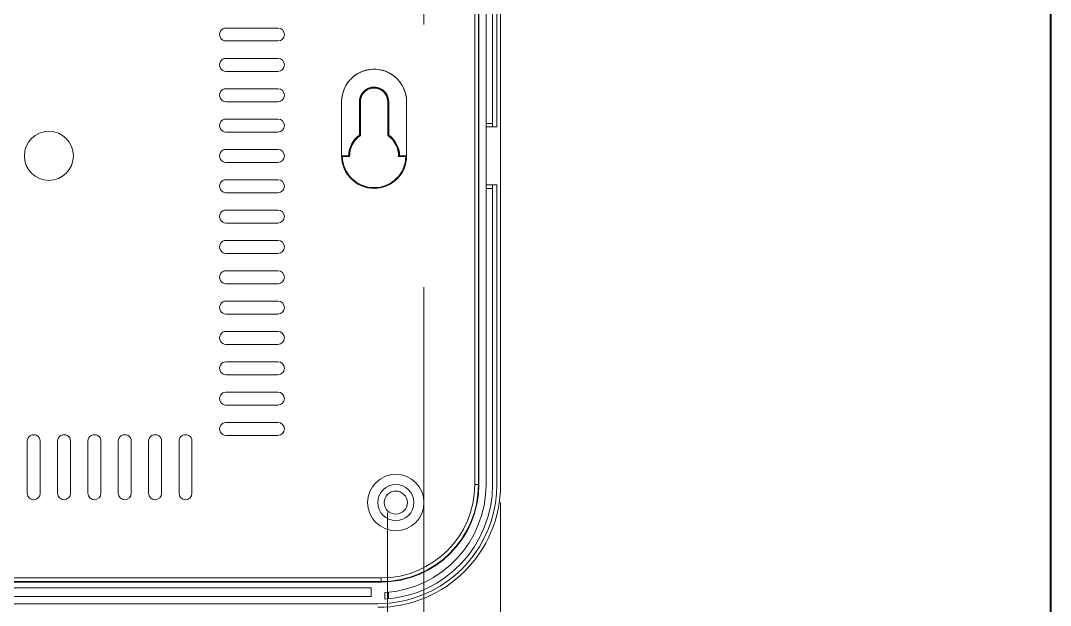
# Model space of a CAD drawing. Header units: millimetres. Extents: x -642 to 642, y -227 to 305.
# Drawn here: x 11.6 to 154.1, y -137.9 to -56.9 of the extents above; entities that cross this region are included whole.
import ezdxf

# ---------------------------------------------------------------- set-up
doc = ezdxf.new("R2010")
doc.units = ezdxf.units.MM
doc.header["$MEASUREMENT"] = 0
doc.layers.add('layer 1', color=7, linetype='Continuous')

msp = doc.modelspace()

# ---------------------------------------------------------------- linework, layer by layer
at = {"layer": 'layer 1', "lineweight": 40}
msp.add_open_spline([(154.071, 208.1518), (154.071, 208.1518), (-130.929, 208.1518), (-130.929, 208.1518), (-130.929, 208.1518), (-130.929, -207.3482), (-130.929, -207.3482), (-130.929, -207.3482), (154.071, -207.3482), (154.071, -207.3482), (154.071, -207.3482), (154.071, 208.1518), (154.071, 208.1518)], degree=3, knots=[0, 0, 0, 0, 0.25, 0.25, 0.25, 0.5, 0.5, 0.5, 0.75, 0.75, 0.75, 1, 1, 1, 1], dxfattribs=at)
at = {"layer": 'layer 1', "lineweight": 9}
for points, knots in [([(67.3862, -27.6445), (67.3862, -25.4906), (65.6401, -23.7445), (63.4862, -23.7445), (61.3323, -23.7445), (59.5862, -25.4906), (59.5862, -27.6445), (59.5862, -29.7984), (61.3323, -31.5445), (63.4862, -31.5445), (65.6401, -31.5445), (67.3862, -29.7985), (67.3862, -27.6446), (67.3862, 75.7426), (67.3862, -131.0317), (67.3862, -27.6445)], [0, 0, 0, 0, 0.25, 0.25, 0.25, 0.5, 0.5, 0.5, 0.75, 0.75, 0.75, 1, 1, 1, 1.0001, 1.0001, 1.0001, 1.0001]), ([(67.3862, -123.6445), (67.3862, -121.4906), (65.6401, -119.7445), (63.4862, -119.7445), (61.3323, -119.7445), (59.5862, -121.4906), (59.5862, -123.6445), (59.5862, -125.7984), (61.3323, -127.5445), (63.4862, -127.5445), (65.6401, -127.5445), (67.3862, -125.7985), (67.3862, -123.6446), (67.3862, -20.2574), (67.3862, -227.0317), (67.3862, -123.6445)], [0, 0, 0, 0, 0.25, 0.25, 0.25, 0.5, 0.5, 0.5, 0.75, 0.75, 0.75, 1, 1, 1, 1.0001, 1.0001, 1.0001, 1.0001]), ([(39.9862, -57.9493), (39.6664, -57.9493), (39.3708, -58.12), (39.2109, -58.3969), (39.051, -58.6739), (39.051, -59.0152), (39.2109, -59.2921), (39.3708, -59.5691), (39.6664, -59.7397), (39.9862, -59.7397)], [0, 0, 0, 0, 0.33333333, 0.33333333, 0.33333333, 0.66666667, 0.66666667, 0.66666667, 1, 1, 1, 1]), ([(47.1862, -59.7397), (47.6806, -59.7397), (48.0814, -59.3389), (48.0814, -58.8445), (48.0814, -58.3501), (47.6806, -57.9493), (47.1862, -57.9493)], [0, 0, 0, 0, 0.5, 0.5, 0.5, 1, 1, 1, 1]), ([(39.9862, -62.1493), (39.6664, -62.1493), (39.3708, -62.32), (39.2109, -62.5969), (39.051, -62.8739), (39.051, -63.2152), (39.2109, -63.4921), (39.3708, -63.7691), (39.6664, -63.9397), (39.9862, -63.9397)], [0, 0, 0, 0, 0.33333333, 0.33333333, 0.33333333, 0.66666667, 0.66666667, 0.66666667, 1, 1, 1, 1]), ([(47.1862, -63.9397), (47.6806, -63.9397), (48.0814, -63.5389), (48.0814, -63.0445), (48.0814, -62.5501), (47.6806, -62.1493), (47.1862, -62.1493)], [0, 0, 0, 0, 0.5, 0.5, 0.5, 1, 1, 1, 1]), ([(64.9862, -68.1445), (64.9862, -66.5368), (64.1285, -65.0513), (62.7362, -64.2474), (61.3439, -63.4436), (59.6285, -63.4436), (58.2362, -64.2474), (56.8439, -65.0513), (55.9862, -66.5368), (55.9862, -68.1445)], [0, 0, 0, 0, 0.33333333, 0.33333333, 0.33333333, 0.66666667, 0.66666667, 0.66666667, 1, 1, 1, 1]), ([(64.9775, -68.1445), (64.9775, -68.1445), (64.9512, -67.6611), (64.9512, -67.6611), (64.9512, -67.6611), (64.8727, -67.1814), (64.8727, -67.1814), (64.8727, -67.1814), (64.7429, -66.7122), (64.7429, -66.7122), (64.7429, -66.7122), (64.5628, -66.2597), (64.5628, -66.2597), (64.5628, -66.2597), (64.335, -65.8303), (64.335, -65.8303), (64.335, -65.8303), (64.0621, -65.4276), (64.0621, -65.4276), (64.0621, -65.4276), (63.7471, -65.0562), (63.7471, -65.0562), (63.7471, -65.0562), (63.3928, -64.7208), (63.3928, -64.7208), (63.3928, -64.7208), (63.0054, -64.4267), (63.0054, -64.4267), (63.0054, -64.4267), (62.5887, -64.1759), (62.5887, -64.1759), (62.5887, -64.1759), (62.1473, -63.9717), (62.1473, -63.9717), (62.1473, -63.9717), (61.6852, -63.8165), (61.6852, -63.8165), (61.6852, -63.8165), (61.2108, -63.7124), (61.2108, -63.7124), (61.2108, -63.7124), (60.7283, -63.6599), (60.7283, -63.6599), (60.7283, -63.6599), (60.2441, -63.6599), (60.2441, -63.6599), (60.2441, -63.6599), (59.7615, -63.7124), (59.7615, -63.7124), (59.7615, -63.7124), (59.2871, -63.8165), (59.2871, -63.8165), (59.2871, -63.8165), (58.8251, -63.9717), (58.8251, -63.9717), (58.8251, -63.9717), (58.3837, -64.1759), (58.3837, -64.1759), (58.3837, -64.1759), (57.9669, -64.4267), (57.9669, -64.4267), (57.9669, -64.4267), (57.5796, -64.7208), (57.5796, -64.7208), (57.5796, -64.7208), (57.2253, -65.0562), (57.2253, -65.0562), (57.2253, -65.0562), (56.9102, -65.4276), (56.9102, -65.4276), (56.9102, -65.4276), (56.6373, -65.8303), (56.6373, -65.8303), (56.6373, -65.8303), (56.4096, -66.2597), (56.4096, -66.2597), (56.4096, -66.2597), (56.2295, -66.7122), (56.2295, -66.7122), (56.2295, -66.7122), (56.0997, -67.1814), (56.0997, -67.1814), (56.0997, -67.1814), (56.0212, -67.6611), (56.0212, -67.6611), (56.0212, -67.6611), (55.9949, -68.1445), (55.9949, -68.1445)], [0, 0, 0, 0, 0.03448276, 0.03448276, 0.03448276, 0.06896552, 0.06896552, 0.06896552, 0.10344828, 0.10344828, 0.10344828, 0.13793103, 0.13793103, 0.13793103, 0.17241379, 0.17241379, 0.17241379, 0.20689655, 0.20689655, 0.20689655, 0.24137931, 0.24137931, 0.24137931, 0.27586207, 0.27586207, 0.27586207, 0.31034483, 0.31034483, 0.31034483, 0.34482759, 0.34482759, 0.34482759, 0.37931034, 0.37931034, 0.37931034, 0.4137931, 0.4137931, 0.4137931, 0.44827586, 0.44827586, 0.44827586, 0.48275862, 0.48275862, 0.48275862, 0.51724138, 0.51724138, 0.51724138, 0.55172414, 0.55172414, 0.55172414, 0.5862069, 0.5862069, 0.5862069, 0.62068966, 0.62068966, 0.62068966, 0.65517241, 0.65517241, 0.65517241, 0.68965517, 0.68965517, 0.68965517, 0.72413793, 0.72413793, 0.72413793, 0.75862069, 0.75862069, 0.75862069, 0.79310345, 0.79310345, 0.79310345, 0.82758621, 0.82758621, 0.82758621, 0.86206897, 0.86206897, 0.86206897, 0.89655172, 0.89655172, 0.89655172, 0.93103448, 0.93103448, 0.93103448, 0.96551724, 0.96551724, 0.96551724, 1, 1, 1, 1]), ([(39.9862, -66.3493), (39.6664, -66.3493), (39.3708, -66.52), (39.2109, -66.7969), (39.051, -67.0739), (39.051, -67.4152), (39.2109, -67.6921), (39.3708, -67.9691), (39.6664, -68.1397), (39.9862, -68.1397)], [0, 0, 0, 0, 0.33333333, 0.33333333, 0.33333333, 0.66666667, 0.66666667, 0.66666667, 1, 1, 1, 1]), ([(47.1862, -68.1397), (47.6806, -68.1397), (48.0814, -67.7389), (48.0814, -67.2445), (48.0814, -66.7501), (47.6806, -66.3493), (47.1862, -66.3493)], [0, 0, 0, 0, 0.5, 0.5, 0.5, 1, 1, 1, 1]), ([(62.5076, -68.1445), (62.5076, -67.4224), (62.1223, -66.755), (61.4969, -66.394), (60.8715, -66.0329), (60.1009, -66.0329), (59.4755, -66.394), (58.8501, -66.755), (58.4648, -67.4224), (58.4648, -68.1445)], [0, 0, 0, 0, 0.33333333, 0.33333333, 0.33333333, 0.66666667, 0.66666667, 0.66666667, 1, 1, 1, 1]), ([(62.429, -68.1445), (62.429, -67.4504), (62.0587, -66.8091), (61.4576, -66.462), (60.8565, -66.115), (60.1159, -66.115), (59.5148, -66.462), (58.9137, -66.8091), (58.5434, -67.4504), (58.5434, -68.1445)], [0, 0, 0, 0, 0.33333333, 0.33333333, 0.33333333, 0.66666667, 0.66666667, 0.66666667, 1, 1, 1, 1]), ([(62.3766, -68.1445), (62.3766, -67.4692), (62.0162, -66.8451), (61.4314, -66.5074), (60.8465, -66.1697), (60.1259, -66.1697), (59.541, -66.5074), (58.9561, -66.8451), (58.5958, -67.4692), (58.5958, -68.1445)], [0, 0, 0, 0, 0.33333333, 0.33333333, 0.33333333, 0.66666667, 0.66666667, 0.66666667, 1, 1, 1, 1]), ([(39.9862, -70.5493), (39.6664, -70.5493), (39.3708, -70.72), (39.2109, -70.9969), (39.051, -71.2739), (39.051, -71.6152), (39.2109, -71.8921), (39.3708, -72.1691), (39.6664, -72.3397), (39.9862, -72.3397)], [0, 0, 0, 0, 0.33333333, 0.33333333, 0.33333333, 0.66666667, 0.66666667, 0.66666667, 1, 1, 1, 1]), ([(47.1862, -72.3397), (47.6806, -72.3397), (48.0814, -71.9389), (48.0814, -71.4445), (48.0814, -70.9501), (47.6806, -70.5493), (47.1862, -70.5493)], [0, 0, 0, 0, 0.5, 0.5, 0.5, 1, 1, 1, 1]), ([(18.8773, -75.6445), (18.8773, -73.7716), (17.3591, -72.2534), (15.4862, -72.2534), (13.6133, -72.2534), (12.095, -73.7716), (12.095, -75.6445), (12.095, -77.5174), (13.6133, -79.0357), (15.4862, -79.0357), (17.3591, -79.0357), (18.8773, -77.5174), (18.8773, -75.6445)], [0, 0, 0, 0, 0.25, 0.25, 0.25, 0.5, 0.5, 0.5, 0.75, 0.75, 0.75, 1, 1, 1, 1]), ([(39.9862, -74.7493), (39.6664, -74.7493), (39.3708, -74.92), (39.2109, -75.1969), (39.051, -75.4739), (39.051, -75.8152), (39.2109, -76.0921), (39.3708, -76.3691), (39.6664, -76.5397), (39.9862, -76.5397)], [0, 0, 0, 0, 0.33333333, 0.33333333, 0.33333333, 0.66666667, 0.66666667, 0.66666667, 1, 1, 1, 1]), ([(47.1862, -76.5397), (47.6806, -76.5397), (48.0814, -76.1389), (48.0814, -75.6445), (48.0814, -75.1501), (47.6806, -74.7493), (47.1862, -74.7493)], [0, 0, 0, 0, 0.5, 0.5, 0.5, 1, 1, 1, 1]), ([(56.0922, -75.7493), (56.0922, -75.7493), (56.0215, -75.6797), (56.0215, -75.6797), (56.0215, -75.6797), (55.9862, -75.6445), (55.9862, -75.6445)], [0, 0, 0, 0, 0.5, 0.5, 0.5, 1, 1, 1, 1]), ([(55.9862, -75.6445), (55.9862, -78.1298), (58.0009, -80.1445), (60.4862, -80.1445), (62.9714, -80.1445), (64.9862, -78.1298), (64.9862, -75.6446)], [0, 0, 0, 0, 0.5, 0.5, 0.5, 1, 1, 1, 1]), ([(56.0922, -75.7493), (56.1492, -78.1352), (58.0996, -80.0397), (60.4862, -80.0397), (62.8727, -80.0397), (64.8232, -78.1352), (64.8801, -75.7493)], [0, 0, 0, 0, 0.5, 0.5, 0.5, 1, 1, 1, 1]), ([(57.0438, -75.6969), (57.0438, -75.6969), (56.9912, -75.6447), (56.9912, -75.6447), (56.9912, -75.6447), (56.9649, -75.6183), (56.9649, -75.6183)], [0, 0, 0, 0, 0.5, 0.5, 0.5, 1, 1, 1, 1]), ([(64.0075, -75.6183), (64.0075, -75.6183), (63.9549, -75.6709), (63.9549, -75.6709), (63.9549, -75.6709), (63.9286, -75.6969), (63.9286, -75.6969)], [0, 0, 0, 0, 0.5, 0.5, 0.5, 1, 1, 1, 1]), ([(64.8801, -75.7493), (64.8801, -75.7493), (64.9155, -75.7147), (64.9155, -75.7147), (64.9155, -75.7147), (64.9862, -75.6445), (64.9862, -75.6445)], [0, 0, 0, 0, 0.5, 0.5, 0.5, 1, 1, 1, 1]), ([(39.9862, -78.9493), (39.6664, -78.9493), (39.3708, -79.12), (39.2109, -79.3969), (39.051, -79.6739), (39.051, -80.0152), (39.2109, -80.2921), (39.3708, -80.5691), (39.6664, -80.7397), (39.9862, -80.7397)], [0, 0, 0, 0, 0.33333333, 0.33333333, 0.33333333, 0.66666667, 0.66666667, 0.66666667, 1, 1, 1, 1]), ([(47.1862, -80.7397), (47.6806, -80.7397), (48.0814, -80.3389), (48.0814, -79.8445), (48.0814, -79.3501), (47.6806, -78.9493), (47.1862, -78.9493)], [0, 0, 0, 0, 0.5, 0.5, 0.5, 1, 1, 1, 1]), ([(39.9862, -83.1493), (39.6664, -83.1493), (39.3708, -83.32), (39.2109, -83.5969), (39.051, -83.8739), (39.051, -84.2152), (39.2109, -84.4921), (39.3708, -84.7691), (39.6664, -84.9397), (39.9862, -84.9397)], [0, 0, 0, 0, 0.33333333, 0.33333333, 0.33333333, 0.66666667, 0.66666667, 0.66666667, 1, 1, 1, 1]), ([(47.1862, -84.9397), (47.6806, -84.9397), (48.0814, -84.5389), (48.0814, -84.0445), (48.0814, -83.5501), (47.6806, -83.1493), (47.1862, -83.1493)], [0, 0, 0, 0, 0.5, 0.5, 0.5, 1, 1, 1, 1]), ([(39.9862, -87.3493), (39.6664, -87.3493), (39.3708, -87.52), (39.2109, -87.7969), (39.051, -88.0739), (39.051, -88.4152), (39.2109, -88.6921), (39.3708, -88.9691), (39.6664, -89.1397), (39.9862, -89.1397)], [0, 0, 0, 0, 0.33333333, 0.33333333, 0.33333333, 0.66666667, 0.66666667, 0.66666667, 1, 1, 1, 1]), ([(47.1862, -89.1397), (47.6806, -89.1397), (48.0814, -88.7389), (48.0814, -88.2445), (48.0814, -87.7501), (47.6806, -87.3493), (47.1862, -87.3493)], [0, 0, 0, 0, 0.5, 0.5, 0.5, 1, 1, 1, 1]), ([(39.9862, -91.5493), (39.6664, -91.5493), (39.3708, -91.72), (39.2109, -91.9969), (39.051, -92.2739), (39.051, -92.6152), (39.2109, -92.8921), (39.3708, -93.1691), (39.6664, -93.3397), (39.9862, -93.3397)], [0, 0, 0, 0, 0.33333333, 0.33333333, 0.33333333, 0.66666667, 0.66666667, 0.66666667, 1, 1, 1, 1]), ([(47.1862, -93.3397), (47.6806, -93.3397), (48.0814, -92.9389), (48.0814, -92.4445), (48.0814, -91.9501), (47.6806, -91.5493), (47.1862, -91.5493)], [0, 0, 0, 0, 0.5, 0.5, 0.5, 1, 1, 1, 1]), ([(39.9862, -95.7493), (39.6664, -95.7493), (39.3708, -95.92), (39.2109, -96.1969), (39.051, -96.4739), (39.051, -96.8152), (39.2109, -97.0921), (39.3708, -97.3691), (39.6664, -97.5397), (39.9862, -97.5397)], [0, 0, 0, 0, 0.33333333, 0.33333333, 0.33333333, 0.66666667, 0.66666667, 0.66666667, 1, 1, 1, 1]), ([(47.1862, -97.5397), (47.6806, -97.5397), (48.0814, -97.1389), (48.0814, -96.6445), (48.0814, -96.1501), (47.6806, -95.7493), (47.1862, -95.7493)], [0, 0, 0, 0, 0.5, 0.5, 0.5, 1, 1, 1, 1]), ([(39.9862, -99.9493), (39.6664, -99.9493), (39.3708, -100.12), (39.2109, -100.3969), (39.051, -100.6739), (39.051, -101.0152), (39.2109, -101.2921), (39.3708, -101.5691), (39.6664, -101.7397), (39.9862, -101.7397)], [0, 0, 0, 0, 0.33333333, 0.33333333, 0.33333333, 0.66666667, 0.66666667, 0.66666667, 1, 1, 1, 1]), ([(47.1862, -101.7397), (47.6806, -101.7397), (48.0814, -101.3389), (48.0814, -100.8445), (48.0814, -100.3501), (47.6806, -99.9493), (47.1862, -99.9493)], [0, 0, 0, 0, 0.5, 0.5, 0.5, 1, 1, 1, 1]), ([(39.9862, -104.1493), (39.6664, -104.1493), (39.3708, -104.32), (39.2109, -104.5969), (39.051, -104.8739), (39.051, -105.2152), (39.2109, -105.4921), (39.3708, -105.7691), (39.6664, -105.9397), (39.9862, -105.9397)], [0, 0, 0, 0, 0.33333333, 0.33333333, 0.33333333, 0.66666667, 0.66666667, 0.66666667, 1, 1, 1, 1]), ([(47.1862, -105.9397), (47.6806, -105.9397), (48.0814, -105.5389), (48.0814, -105.0445), (48.0814, -104.5501), (47.6806, -104.1493), (47.1862, -104.1493)], [0, 0, 0, 0, 0.5, 0.5, 0.5, 1, 1, 1, 1]), ([(39.9862, -108.3493), (39.6664, -108.3493), (39.3708, -108.52), (39.2109, -108.7969), (39.051, -109.0739), (39.051, -109.4152), (39.2109, -109.6921), (39.3708, -109.9691), (39.6664, -110.1397), (39.9862, -110.1397)], [0, 0, 0, 0, 0.33333333, 0.33333333, 0.33333333, 0.66666667, 0.66666667, 0.66666667, 1, 1, 1, 1]), ([(47.1862, -110.1397), (47.6806, -110.1397), (48.0814, -109.7389), (48.0814, -109.2445), (48.0814, -108.7501), (47.6806, -108.3493), (47.1862, -108.3493)], [0, 0, 0, 0, 0.5, 0.5, 0.5, 1, 1, 1, 1]), ([(39.9862, -112.5493), (39.6664, -112.5493), (39.3708, -112.72), (39.2109, -112.9969), (39.051, -113.2739), (39.051, -113.6152), (39.2109, -113.8921), (39.3708, -114.1691), (39.6664, -114.3397), (39.9862, -114.3397)], [0, 0, 0, 0, 0.33333333, 0.33333333, 0.33333333, 0.66666667, 0.66666667, 0.66666667, 1, 1, 1, 1]), ([(47.1862, -114.3397), (47.6806, -114.3397), (48.0814, -113.9389), (48.0814, -113.4445), (48.0814, -112.9501), (47.6806, -112.5493), (47.1862, -112.5493)], [0, 0, 0, 0, 0.5, 0.5, 0.5, 1, 1, 1, 1]), ([(14.2814, -115.1445), (14.2814, -114.8247), (14.1107, -114.5292), (13.8338, -114.3693), (13.5568, -114.2094), (13.2156, -114.2094), (12.9386, -114.3693), (12.6616, -114.5292), (12.491, -114.8247), (12.491, -115.1445)], [0, 0, 0, 0, 0.33333333, 0.33333333, 0.33333333, 0.66666667, 0.66666667, 0.66666667, 1, 1, 1, 1]), ([(18.4814, -115.1445), (18.4814, -114.8247), (18.3107, -114.5292), (18.0338, -114.3693), (17.7568, -114.2094), (17.4156, -114.2094), (17.1386, -114.3693), (16.8616, -114.5292), (16.691, -114.8247), (16.691, -115.1445)], [0, 0, 0, 0, 0.33333333, 0.33333333, 0.33333333, 0.66666667, 0.66666667, 0.66666667, 1, 1, 1, 1]), ([(22.6814, -115.1445), (22.6814, -114.8247), (22.5107, -114.5292), (22.2338, -114.3693), (21.9568, -114.2094), (21.6156, -114.2094), (21.3386, -114.3693), (21.0616, -114.5292), (20.891, -114.8247), (20.891, -115.1445)], [0, 0, 0, 0, 0.33333333, 0.33333333, 0.33333333, 0.66666667, 0.66666667, 0.66666667, 1, 1, 1, 1]), ([(26.8814, -115.1445), (26.8814, -114.8247), (26.7107, -114.5292), (26.4338, -114.3693), (26.1568, -114.2094), (25.8156, -114.2094), (25.5386, -114.3693), (25.2616, -114.5292), (25.091, -114.8247), (25.091, -115.1445)], [0, 0, 0, 0, 0.33333333, 0.33333333, 0.33333333, 0.66666667, 0.66666667, 0.66666667, 1, 1, 1, 1]), ([(31.0814, -115.1445), (31.0814, -114.8247), (30.9107, -114.5292), (30.6338, -114.3693), (30.3568, -114.2094), (30.0156, -114.2094), (29.7386, -114.3693), (29.4616, -114.5292), (29.291, -114.8247), (29.291, -115.1445)], [0, 0, 0, 0, 0.33333333, 0.33333333, 0.33333333, 0.66666667, 0.66666667, 0.66666667, 1, 1, 1, 1]), ([(35.2814, -115.1445), (35.2814, -114.8247), (35.1107, -114.5292), (34.8338, -114.3693), (34.5568, -114.2094), (34.2156, -114.2094), (33.9386, -114.3693), (33.6616, -114.5292), (33.491, -114.8247), (33.491, -115.1445)], [0, 0, 0, 0, 0.33333333, 0.33333333, 0.33333333, 0.66666667, 0.66666667, 0.66666667, 1, 1, 1, 1]), ([(12.491, -122.3445), (12.491, -122.8389), (12.8918, -123.2397), (13.3862, -123.2397), (13.8806, -123.2397), (14.2814, -122.8389), (14.2814, -122.3445)], [0, 0, 0, 0, 0.5, 0.5, 0.5, 1, 1, 1, 1]), ([(16.691, -122.3445), (16.691, -122.8389), (17.0918, -123.2397), (17.5862, -123.2397), (18.0806, -123.2397), (18.4814, -122.8389), (18.4814, -122.3445)], [0, 0, 0, 0, 0.5, 0.5, 0.5, 1, 1, 1, 1]), ([(20.891, -122.3445), (20.891, -122.8389), (21.2918, -123.2397), (21.7862, -123.2397), (22.2806, -123.2397), (22.6814, -122.8389), (22.6814, -122.3445)], [0, 0, 0, 0, 0.5, 0.5, 0.5, 1, 1, 1, 1]), ([(25.091, -122.3445), (25.091, -122.8389), (25.4918, -123.2397), (25.9862, -123.2397), (26.4806, -123.2397), (26.8814, -122.8389), (26.8814, -122.3445)], [0, 0, 0, 0, 0.5, 0.5, 0.5, 1, 1, 1, 1]), ([(29.291, -122.3445), (29.291, -122.8389), (29.6918, -123.2397), (30.1862, -123.2397), (30.6806, -123.2397), (31.0814, -122.8389), (31.0814, -122.3445)], [0, 0, 0, 0, 0.5, 0.5, 0.5, 1, 1, 1, 1]), ([(33.491, -122.3445), (33.491, -122.8389), (33.8918, -123.2397), (34.3862, -123.2397), (34.8806, -123.2397), (35.2814, -122.8389), (35.2814, -122.3445)], [0, 0, 0, 0, 0.5, 0.5, 0.5, 1, 1, 1, 1]), ([(60.9862, -137.6445), (60.9862, -137.6445), (62.2744, -137.5937), (62.2744, -137.5937), (62.2744, -137.5937), (63.5613, -137.4414), (63.5613, -137.4414), (63.5613, -137.4414), (64.8353, -137.1883), (64.8353, -137.1883), (64.8353, -137.1883), (66.0849, -136.8366), (66.0849, -136.8366), (66.0849, -136.8366), (67.3003, -136.3886), (67.3003, -136.3886), (67.3003, -136.3886), (68.4767, -135.8458), (68.4767, -135.8458), (68.4767, -135.8458), (69.6097, -135.2106), (69.6097, -135.2106), (69.6097, -135.2106), (70.689, -134.4889), (70.689, -134.4889), (70.689, -134.4889), (71.7053, -133.6879), (71.7053, -133.6879), (71.7053, -133.6879), (72.6534, -132.8118), (72.6534, -132.8118), (72.6534, -132.8118), (73.5296, -131.8636), (73.5296, -131.8636), (73.5296, -131.8636), (74.3306, -130.8474), (74.3306, -130.8474), (74.3306, -130.8474), (75.0522, -129.768), (75.0522, -129.768), (75.0522, -129.768), (75.6874, -128.6351), (75.6874, -128.6351), (75.6874, -128.6351), (76.2303, -127.4586), (76.2303, -127.4586), (76.2303, -127.4586), (76.6782, -126.2432), (76.6782, -126.2432), (76.6782, -126.2432), (77.03, -124.9936), (77.03, -124.9936), (77.03, -124.9936), (77.283, -123.7197), (77.283, -123.7197), (77.283, -123.7197), (77.4354, -122.4328), (77.4354, -122.4328), (77.4354, -122.4328), (77.4862, -121.1445), (77.4862, -121.1445)], [0, 0, 0, 0, 0.05, 0.05, 0.05, 0.1, 0.1, 0.1, 0.15, 0.15, 0.15, 0.2, 0.2, 0.2, 0.25, 0.25, 0.25, 0.3, 0.3, 0.3, 0.35, 0.35, 0.35, 0.4, 0.4, 0.4, 0.45, 0.45, 0.45, 0.5, 0.5, 0.5, 0.55, 0.55, 0.55, 0.6, 0.6, 0.6, 0.65, 0.65, 0.65, 0.7, 0.7, 0.7, 0.75, 0.75, 0.75, 0.8, 0.8, 0.8, 0.85, 0.85, 0.85, 0.9, 0.9, 0.9, 0.95, 0.95, 0.95, 1, 1, 1, 1]), ([(65.9862, -123.6445), (65.9862, -122.2638), (64.8669, -121.1445), (63.4862, -121.1445), (62.1055, -121.1445), (60.9862, -122.2638), (60.9862, -123.6445), (60.9862, -125.0252), (62.1055, -126.1445), (63.4862, -126.1445), (64.8669, -126.1445), (65.9862, -125.0253), (65.9862, -123.6445)], [0, 0, 0, 0, 0.25, 0.25, 0.25, 0.5, 0.5, 0.5, 0.75, 0.75, 0.75, 1, 1, 1, 1]), ([(65.0862, -123.6445), (65.0862, -122.7609), (64.3698, -122.0445), (63.4862, -122.0445), (62.6025, -122.0445), (61.8862, -122.7609), (61.8862, -123.6445), (61.8862, -124.5282), (62.6025, -125.2445), (63.4862, -125.2445), (64.3698, -125.2445), (65.0862, -124.5282), (65.0862, -123.6445)], [0, 0, 0, 0, 0.25, 0.25, 0.25, 0.5, 0.5, 0.5, 0.75, 0.75, 0.75, 1, 1, 1, 1])]:
    msp.add_open_spline(points, degree=3, knots=knots, dxfattribs=at)
at = {"layer": 'layer 1', "color": 9, "lineweight": 9}
for points in [[(74.416, -30.1445), (74.416, -30.1445), (74.416, -121.1445), (74.416, -121.1445)], [(74.9157, -30.1445), (74.9157, -30.1445), (74.9157, -121.1445), (74.9157, -121.1445)], [(55.9862, -68.1445), (55.9862, -68.1445), (55.9949, -68.1445), (55.9949, -68.1445)], [(58.5434, -68.1445), (58.5434, -68.1445), (58.5958, -68.1445), (58.5958, -68.1445)], [(62.429, -68.1445), (62.429, -68.1445), (62.3766, -68.1445), (62.3766, -68.1445)], [(64.9862, -68.1445), (64.9862, -68.1445), (64.9775, -68.1445), (64.9775, -68.1445)], [(75.9862, -71.1445), (75.9862, -71.1445), (76.8862, -71.1445), (76.8862, -71.1445)], [(76.8862, -80.1445), (76.8862, -80.1445), (75.9862, -80.1445), (75.9862, -80.1445)], [(61.4862, -134.5741), (68.9031, -134.5741), (74.9157, -128.5615), (74.9157, -121.1446)], [(61.4862, -134.0744), (68.6271, -134.0744), (74.416, -128.2855), (74.416, -121.1446)], [(74.416, -121.1445), (74.416, -121.1445), (74.9862, -121.1445), (74.9862, -121.1445)], [(61.4862, -134.0744), (61.4862, -134.0744), (-30.5138, -134.0744), (-30.5138, -134.0744)], [(61.4862, -134.5741), (61.4862, -134.5741), (-30.5138, -134.5741), (-30.5138, -134.5741)], [(61.4862, -134.6445), (61.4862, -134.6445), (61.4862, -134.0744), (61.4862, -134.0744)], [(62.4862, -136.0693), (62.4862, -136.0693), (62.4862, -136.9736), (62.4862, -136.9736)]]:
    msp.add_open_spline(points, degree=3, dxfattribs=at)
at = {"layer": 'layer 1', "lineweight": 9}
for points in [[(74.9862, -121.1445), (74.9862, -121.1445), (74.9862, -30.1445), (74.9862, -30.1445)], [(75.9862, -121.1445), (75.9862, -121.1445), (75.9862, -30.1445), (75.9862, -30.1445)], [(76.8862, -71.6445), (76.8862, -71.6445), (76.8862, -30.1445), (76.8862, -30.1445)], [(77.4862, -30.1445), (77.4862, -30.1445), (77.4862, -71.6445), (77.4862, -71.6445)], [(77.9862, -121.1445), (77.9862, -121.1445), (77.9862, -30.1445), (77.9862, -30.1445)], [(39.9862, -57.9493), (39.9862, -57.9493), (47.1862, -57.9493), (47.1862, -57.9493)], [(47.1862, -59.7397), (47.1862, -59.7397), (39.9862, -59.7397), (39.9862, -59.7397)], [(39.9862, -62.1493), (39.9862, -62.1493), (47.1862, -62.1493), (47.1862, -62.1493)], [(47.1862, -63.9397), (47.1862, -63.9397), (39.9862, -63.9397), (39.9862, -63.9397)], [(39.9862, -66.3493), (39.9862, -66.3493), (47.1862, -66.3493), (47.1862, -66.3493)], [(47.1862, -68.1397), (47.1862, -68.1397), (39.9862, -68.1397), (39.9862, -68.1397)], [(55.9862, -75.6445), (55.9862, -75.6445), (55.9862, -68.1445), (55.9862, -68.1445)], [(55.9949, -75.6183), (55.9949, -75.6183), (55.9949, -68.1445), (55.9949, -68.1445)], [(58.4648, -72.7611), (58.4648, -72.7611), (58.4648, -68.1445), (58.4648, -68.1445)], [(58.5434, -72.8023), (58.5434, -72.8023), (58.5434, -68.1445), (58.5434, -68.1445)], [(58.5958, -72.8301), (58.5958, -72.8301), (58.5958, -68.1445), (58.5958, -68.1445)], [(62.3766, -68.1445), (62.3766, -68.1445), (62.3766, -72.8301), (62.3766, -72.8301)], [(62.429, -68.1445), (62.429, -68.1445), (62.429, -72.8023), (62.429, -72.8023)], [(62.5076, -68.1445), (62.5076, -68.1445), (62.5076, -72.7611), (62.5076, -72.7611)], [(64.9775, -68.1445), (64.9775, -68.1445), (64.9775, -75.6183), (64.9775, -75.6183)], [(64.9862, -68.1445), (64.9862, -68.1445), (64.9862, -75.6445), (64.9862, -75.6445)], [(39.9862, -70.5493), (39.9862, -70.5493), (47.1862, -70.5493), (47.1862, -70.5493)], [(47.1862, -72.3397), (47.1862, -72.3397), (39.9862, -72.3397), (39.9862, -72.3397)], [(75.9862, -71.6445), (75.9862, -71.6445), (77.4862, -71.6445), (77.4862, -71.6445)], [(58.4648, -72.7611), (57.5322, -73.4149), (56.9734, -74.4794), (56.9649, -75.6183)], [(58.5434, -72.8023), (57.5894, -73.4544), (57.0262, -74.5415), (57.0438, -75.6969)], [(58.5958, -72.8301), (57.6274, -73.4806), (57.0614, -74.5833), (57.0974, -75.7493)], [(58.5434, -72.8023), (58.5434, -72.8023), (58.5958, -72.8301), (58.5958, -72.8301)], [(62.429, -72.8023), (62.429, -72.8023), (62.3766, -72.8301), (62.3766, -72.8301)], [(63.8749, -75.7493), (63.911, -74.5833), (63.345, -73.4806), (62.3766, -72.8301)], [(63.9286, -75.6969), (63.9461, -74.5415), (63.3829, -73.4544), (62.429, -72.8023)], [(64.0075, -75.6183), (63.999, -74.4794), (63.4402, -73.4149), (62.5076, -72.7611)], [(39.9862, -74.7493), (39.9862, -74.7493), (47.1862, -74.7493), (47.1862, -74.7493)], [(47.1862, -76.5397), (47.1862, -76.5397), (39.9862, -76.5397), (39.9862, -76.5397)], [(55.9949, -75.6183), (55.9949, -75.6183), (55.9862, -75.6445), (55.9862, -75.6445)], [(56.9649, -75.6183), (56.9649, -75.6183), (55.9949, -75.6183), (55.9949, -75.6183)], [(57.0974, -75.7493), (57.0974, -75.7493), (56.0922, -75.7493), (56.0922, -75.7493)], [(57.0974, -75.7493), (57.0974, -75.7493), (57.0438, -75.6969), (57.0438, -75.6969)], [(63.9286, -75.6969), (63.9286, -75.6969), (63.8749, -75.7493), (63.8749, -75.7493)], [(64.8801, -75.7493), (64.8801, -75.7493), (63.8749, -75.7493), (63.8749, -75.7493)], [(64.9775, -75.6183), (64.9775, -75.6183), (64.0075, -75.6183), (64.0075, -75.6183)], [(64.9775, -75.6183), (64.9775, -75.6183), (64.9862, -75.6445), (64.9862, -75.6445)], [(39.9862, -78.9493), (39.9862, -78.9493), (47.1862, -78.9493), (47.1862, -78.9493)], [(75.9862, -79.6445), (75.9862, -79.6445), (77.4862, -79.6445), (77.4862, -79.6445)], [(76.8862, -121.1445), (76.8862, -121.1445), (76.8862, -79.6445), (76.8862, -79.6445)], [(77.4862, -79.6445), (77.4862, -79.6445), (77.4862, -121.1445), (77.4862, -121.1445)], [(47.1862, -80.7397), (47.1862, -80.7397), (39.9862, -80.7397), (39.9862, -80.7397)], [(39.9862, -83.1493), (39.9862, -83.1493), (47.1862, -83.1493), (47.1862, -83.1493)], [(47.1862, -84.9397), (47.1862, -84.9397), (39.9862, -84.9397), (39.9862, -84.9397)], [(39.9862, -87.3493), (39.9862, -87.3493), (47.1862, -87.3493), (47.1862, -87.3493)], [(47.1862, -89.1397), (47.1862, -89.1397), (39.9862, -89.1397), (39.9862, -89.1397)], [(39.9862, -91.5493), (39.9862, -91.5493), (47.1862, -91.5493), (47.1862, -91.5493)], [(47.1862, -93.3397), (47.1862, -93.3397), (39.9862, -93.3397), (39.9862, -93.3397)], [(39.9862, -95.7493), (39.9862, -95.7493), (47.1862, -95.7493), (47.1862, -95.7493)], [(47.1862, -97.5397), (47.1862, -97.5397), (39.9862, -97.5397), (39.9862, -97.5397)], [(39.9862, -99.9493), (39.9862, -99.9493), (47.1862, -99.9493), (47.1862, -99.9493)], [(47.1862, -101.7397), (47.1862, -101.7397), (39.9862, -101.7397), (39.9862, -101.7397)], [(39.9862, -104.1493), (39.9862, -104.1493), (47.1862, -104.1493), (47.1862, -104.1493)], [(47.1862, -105.9397), (47.1862, -105.9397), (39.9862, -105.9397), (39.9862, -105.9397)], [(39.9862, -108.3493), (39.9862, -108.3493), (47.1862, -108.3493), (47.1862, -108.3493)], [(47.1862, -110.1397), (47.1862, -110.1397), (39.9862, -110.1397), (39.9862, -110.1397)], [(39.9862, -112.5493), (39.9862, -112.5493), (47.1862, -112.5493), (47.1862, -112.5493)], [(12.491, -122.3445), (12.491, -122.3445), (12.491, -115.1445), (12.491, -115.1445)], [(14.2814, -115.1445), (14.2814, -115.1445), (14.2814, -122.3445), (14.2814, -122.3445)], [(16.691, -122.3445), (16.691, -122.3445), (16.691, -115.1445), (16.691, -115.1445)], [(18.4814, -115.1445), (18.4814, -115.1445), (18.4814, -122.3445), (18.4814, -122.3445)], [(20.891, -122.3445), (20.891, -122.3445), (20.891, -115.1445), (20.891, -115.1445)], [(22.6814, -115.1445), (22.6814, -115.1445), (22.6814, -122.3445), (22.6814, -122.3445)], [(25.091, -122.3445), (25.091, -122.3445), (25.091, -115.1445), (25.091, -115.1445)], [(26.8814, -115.1445), (26.8814, -115.1445), (26.8814, -122.3445), (26.8814, -122.3445)], [(29.291, -122.3445), (29.291, -122.3445), (29.291, -115.1445), (29.291, -115.1445)], [(31.0814, -115.1445), (31.0814, -115.1445), (31.0814, -122.3445), (31.0814, -122.3445)], [(33.491, -122.3445), (33.491, -122.3445), (33.491, -115.1445), (33.491, -115.1445)], [(35.2814, -115.1445), (35.2814, -115.1445), (35.2814, -122.3445), (35.2814, -122.3445)], [(47.1862, -114.3397), (47.1862, -114.3397), (39.9862, -114.3397), (39.9862, -114.3397)], [(60.9862, -138.1445), (70.375, -138.1445), (77.9861, -130.5334), (77.9862, -121.1446)], [(61.4862, -134.6445), (68.942, -134.6445), (74.9861, -128.6004), (74.9862, -121.1446)], [(61.9862, -137.0131), (70.3626, -136.4852), (76.8861, -129.5376), (76.8862, -121.1446)], [(61.9862, -136.1112), (69.8647, -135.5848), (75.9861, -129.0407), (75.9862, -121.1446)], [(-30.5138, -134.6445), (-30.5138, -134.6445), (61.4862, -134.6445), (61.4862, -134.6445)], [(-29.1138, -135.4445), (-29.1138, -135.4445), (60.0862, -135.4445), (60.0862, -135.4445)], [(-29.1138, -136.6445), (-29.1138, -136.6445), (60.0862, -136.6445), (60.0862, -136.6445)], [(60.0862, -136.6445), (60.0862, -136.6445), (60.0862, -135.4445), (60.0862, -135.4445)], [(61.9862, -136.1112), (61.9862, -136.1112), (61.9862, -137.0131), (61.9862, -137.0131)], [(60.9862, -137.6445), (60.9862, -137.6445), (-30.0138, -137.6445), (-30.0138, -137.6445)]]:
    msp.add_open_spline(points, degree=3, dxfattribs=at)
at = {"layer": 'layer 1', "color": 1, "lineweight": 0}
for points in [[(77.9862, -123.6445), (77.9862, -123.6445), (77.9862, -158.5736), (77.9862, -158.5736)], [(62.3539, -125.0141), (62.3539, -125.0141), (62.3539, -148.5178), (62.3539, -148.5178)]]:
    msp.add_open_spline(points, degree=3, dxfattribs=at)

doc.saveas('drawing.dxf')
